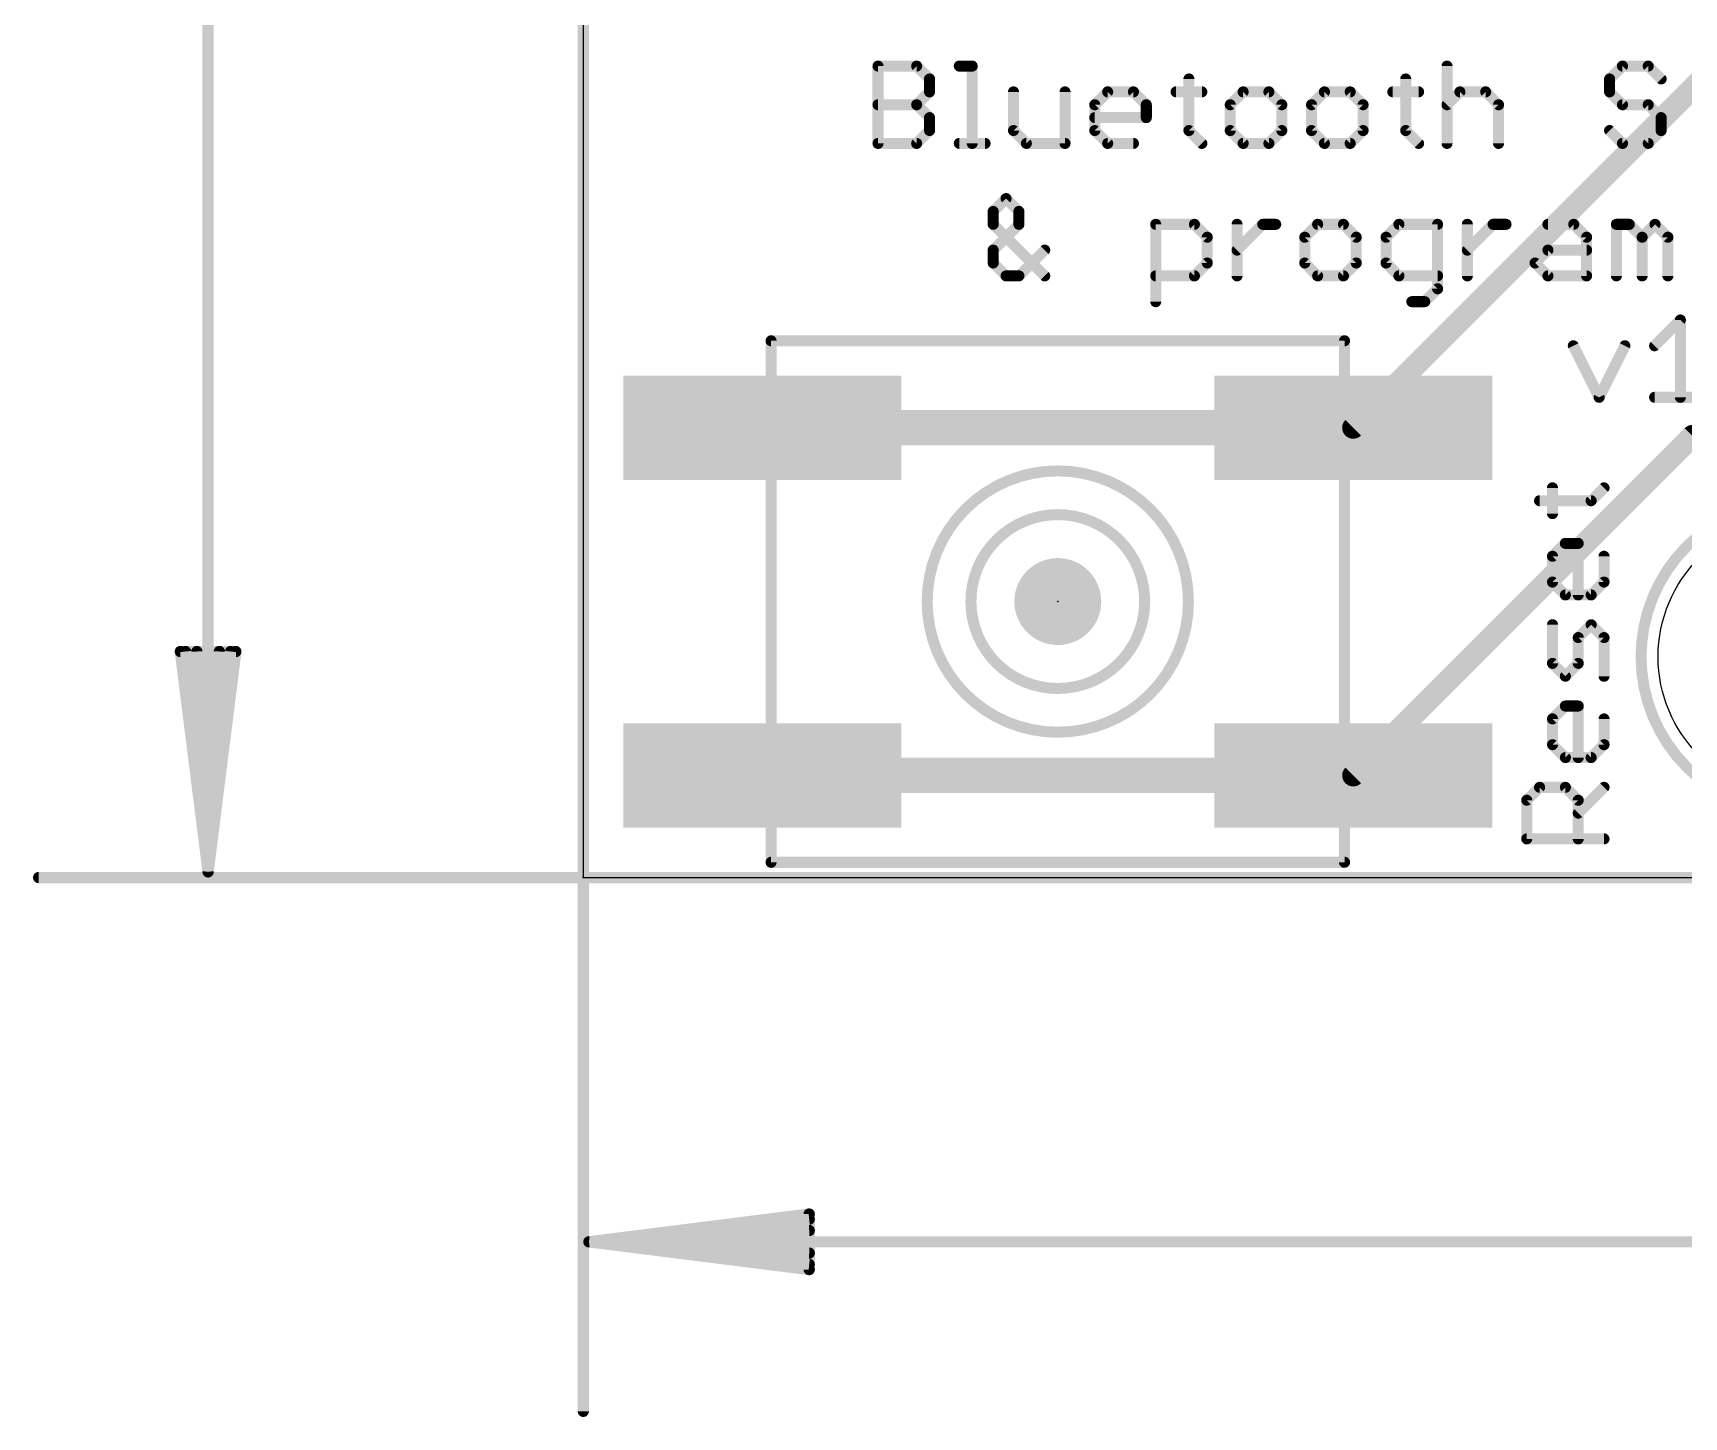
# Model space of a CAD drawing. Extents: x -6.7 to 68.6, y -6.2 to 53.6.
# Drawn here: x -6.33 to 12.67, y -6.21 to 9.72 of the extents above; entities that cross this region are included whole.
import ezdxf

# ---------------------------------------------------------------- set-up
doc = ezdxf.new("R2010")
doc.units = 0
for name, color, linetype in [('1', 12, 'CONTINUOUS'), ('20', 53, 'CONTINUOUS'), ('21', 40, 'CONTINUOUS'), ('23', 40, 'CONTINUOUS'), ('47', 253, 'CONTINUOUS'), ('51', 253, 'CONTINUOUS')]:
    doc.layers.add(name, color=color, linetype=linetype)

# ---------------------------------------------------------------- blocks, each defined once
blk = doc.blocks.new('PIE')
at = {"const_width": 0.5}
blk.add_lwpolyline([(0, -0.25, 1), (0, 0.25, 1), (0, -0.25)], format="xyb", dxfattribs=at)
blk = doc.blocks.new('RECT')
blk.add_solid([(-0.5, -0.5), (0.5, -0.5), (-0.5, 0.5), (0.5, 0.5)])

msp = doc.modelspace()

# ---------------------------------------------------------------- linework, layer by layer
at = {"layer": '1'}
for points, const_width in [([(8.861, 5.175), (13.084, 9.398)], 0.254), ([(2.061, 5.175), (8.861, 5.175)], 0.4064), ([(8.861, 1.175), (12.766, 5.08)], 0.254), ([(19.431, 5.08), (12.766, 5.08)], 0.254), ([(2.061, 1.175), (8.861, 1.175)], 0.4064)]:
    msp.add_lwpolyline(points, dxfattribs=dict(at, const_width=const_width))
for points, const_width in [([(2.061, 5.2766, 1), (2.061, 5.0734)], 0.2032), ([(8.861, 5.0734, 1), (8.861, 5.2766)], 0.2032), ([(8.8161, 5.2199, 1), (8.9059, 5.1301)], 0.127), ([(12.766, 5.1435, 1), (12.766, 5.0165)], 0.127), ([(12.8109, 5.0351, 1), (12.7211, 5.1249)], 0.127), ([(2.061, 1.2766, 1), (2.061, 1.0734)], 0.2032), ([(8.861, 1.0734, 1), (8.861, 1.2766)], 0.2032), ([(8.8161, 1.2199, 1), (8.9059, 1.1301)], 0.127)]:
    msp.add_lwpolyline(points, format="xyb", dxfattribs=dict(at, const_width=const_width))
at = {"layer": '20'}
for p, q in [((0, 53.34), (0, 0)), ((0, 0), (66.04, 0))]:
    msp.add_line(p, q, dxfattribs=at)
msp.add_circle((13.97, 2.54), 1.6, dxfattribs=at)
at = {"layer": '21', "const_width": 0.127}
for points in [[(3.3919, 8.4455), (3.3919, 9.3353)], [(3.3919, 9.3353), (3.8368, 9.3353)], [(3.8368, 9.3353), (3.9851, 9.187)], [(4.3275, 9.3353), (4.4758, 9.3353)], [(4.4758, 9.3353), (4.4758, 8.4455)], [(9.9406, 9.3353), (9.9406, 8.4455)], [(11.9599, 9.3353), (11.8116, 9.187)], [(12.2565, 9.3353), (11.9599, 9.3353)], [(12.4048, 9.187), (12.2565, 9.3353)], [(3.9851, 9.187), (3.9851, 9.0387)], [(6.9705, 9.187), (6.9705, 8.5938)], [(9.4652, 9.187), (9.4652, 8.5938)], [(11.8116, 9.187), (11.8116, 9.0387)], [(3.3919, 8.8904), (3.8368, 8.8904)], [(3.9851, 9.0387), (3.8368, 8.8904)], [(3.8368, 8.8904), (3.9851, 8.7421)], [(4.9511, 9.0387), (4.9511, 8.5938)], [(5.5443, 8.4455), (5.5443, 9.0387)], [(5.8867, 8.8904), (6.035, 9.0387)], [(5.8867, 8.5938), (5.8867, 8.8904)], [(6.035, 9.0387), (6.3315, 9.0387)], [(6.3315, 9.0387), (6.4798, 8.8904)], [(6.4798, 8.8904), (6.4798, 8.7421)], [(6.8222, 9.0387), (7.1188, 9.0387)], [(7.5941, 9.0387), (7.4459, 8.8904)], [(7.4459, 8.8904), (7.4459, 8.5938)], [(7.8907, 9.0387), (7.5941, 9.0387)], [(8.039, 8.8904), (7.8907, 9.0387)], [(8.039, 8.5938), (8.039, 8.8904)], [(8.5297, 9.0387), (8.3814, 8.8904)], [(8.3814, 8.8904), (8.3814, 8.5938)], [(8.8263, 9.0387), (8.5297, 9.0387)], [(8.9745, 8.8904), (8.8263, 9.0387)], [(8.9745, 8.5938), (8.9745, 8.8904)], [(9.3169, 9.0387), (9.6135, 9.0387)], [(9.9406, 8.8904), (10.0889, 9.0387)], [(10.0889, 9.0387), (10.3855, 9.0387)], [(10.3855, 9.0387), (10.5337, 8.8904)], [(10.5337, 8.8904), (10.5337, 8.4455)], [(11.8116, 9.0387), (11.9599, 8.8904)], [(11.9599, 8.8904), (12.2565, 8.8904)], [(12.2565, 8.8904), (12.4048, 8.7421)], [(3.9851, 8.7421), (3.9851, 8.5938)], [(6.4798, 8.7421), (5.8867, 8.7421)], [(12.4048, 8.7421), (12.4048, 8.5938)], [(3.9851, 8.5938), (3.8368, 8.4455)], [(4.9511, 8.5938), (5.0994, 8.4455)], [(6.035, 8.4455), (5.8867, 8.5938)], [(6.9705, 8.5938), (7.1188, 8.4455)], [(7.4459, 8.5938), (7.5941, 8.4455)], [(7.8907, 8.4455), (8.039, 8.5938)], [(8.3814, 8.5938), (8.5297, 8.4455)], [(8.8263, 8.4455), (8.9745, 8.5938)], [(9.4652, 8.5938), (9.6135, 8.4455)], [(11.9599, 8.4455), (11.8116, 8.5938)], [(12.4048, 8.5938), (12.2565, 8.4455)], [(3.8368, 8.4455), (3.3919, 8.4455)], [(4.3275, 8.4455), (4.624, 8.4455)], [(5.0994, 8.4455), (5.5443, 8.4455)], [(6.3315, 8.4455), (6.035, 8.4455)], [(7.5941, 8.4455), (7.8907, 8.4455)], [(8.5297, 8.4455), (8.8263, 8.4455)], [(12.2565, 8.4455), (11.9599, 8.4455)], [(4.8656, 7.8113), (4.7173, 7.663)], [(5.0138, 7.663), (4.8656, 7.8113)], [(4.7173, 7.663), (4.7173, 7.5147)], [(5.0138, 7.5147), (5.0138, 7.663)], [(4.7173, 7.2181), (5.0138, 7.5147)], [(4.7173, 7.5147), (5.3104, 6.9215)], [(6.5883, 6.6249), (6.5883, 7.5147)], [(6.5883, 7.5147), (7.0332, 7.5147)], [(7.0332, 7.5147), (7.1815, 7.3664)], [(7.1815, 7.3664), (7.1815, 7.0698)], [(7.5238, 6.9215), (7.5238, 7.5147)], [(7.5238, 7.2181), (7.8204, 7.5147)], [(7.8204, 7.5147), (7.9687, 7.5147)], [(8.4517, 7.5147), (8.3034, 7.3664)], [(8.3034, 7.3664), (8.3034, 7.0698)], [(8.7483, 7.5147), (8.4517, 7.5147)], [(8.8966, 7.3664), (8.7483, 7.5147)], [(8.8966, 7.0698), (8.8966, 7.3664)], [(9.3872, 7.5147), (9.2389, 7.3664)], [(9.2389, 7.3664), (9.2389, 7.0698)], [(9.8321, 7.5147), (9.3872, 7.5147)], [(9.8321, 6.7732), (9.8321, 7.5147)], [(10.1745, 6.9215), (10.1745, 7.5147)], [(10.1745, 7.2181), (10.471, 7.5147)], [(10.471, 7.5147), (10.6193, 7.5147)], [(11.1023, 7.5147), (11.3989, 7.5147)], [(11.3989, 7.5147), (11.5472, 7.3664)], [(11.5472, 7.3664), (11.5472, 6.9215)], [(11.8896, 6.9215), (11.8896, 7.5147)], [(11.8896, 7.5147), (12.0379, 7.5147)], [(12.0379, 7.5147), (12.1862, 7.3664)], [(12.1862, 7.3664), (12.3344, 7.5147)], [(12.1862, 7.3664), (12.1862, 6.9215)], [(12.3344, 7.5147), (12.4827, 7.3664)], [(12.4827, 7.3664), (12.4827, 6.9215)], [(4.7173, 7.0698), (4.7173, 7.2181)], [(5.3104, 7.2181), (5.0138, 6.9215)], [(10.9541, 7.0698), (11.1023, 7.2181)], [(11.1023, 7.2181), (11.5472, 7.2181)], [(4.8656, 6.9215), (4.7173, 7.0698)], [(7.1815, 7.0698), (7.0332, 6.9215)], [(8.3034, 7.0698), (8.4517, 6.9215)], [(8.7483, 6.9215), (8.8966, 7.0698)], [(9.2389, 7.0698), (9.3872, 6.9215)], [(11.1023, 6.9215), (10.9541, 7.0698)], [(5.0138, 6.9215), (4.8656, 6.9215)], [(7.0332, 6.9215), (6.5883, 6.9215)], [(8.4517, 6.9215), (8.7483, 6.9215)], [(9.3872, 6.9215), (9.8321, 6.9215)], [(11.5472, 6.9215), (11.1023, 6.9215)], [(9.5355, 6.6249), (9.6838, 6.6249)], [(9.6838, 6.6249), (9.8321, 6.7732)], [(12.3297, 6.1177), (12.6263, 6.4143)], [(12.6263, 6.4143), (12.6263, 5.5245)], [(2.161, 0.175), (2.161, 6.175)], [(2.161, 6.175), (8.761, 6.175)], [(8.761, 6.175), (8.761, 0.175)], [(11.3942, 6.1177), (11.6908, 5.5245)], [(11.6908, 5.5245), (11.9874, 6.1177)], [(12.3297, 5.5245), (12.9229, 5.5245)], [(11.006, 4.3349), (11.5992, 4.3349)], [(11.1543, 4.1866), (11.1543, 4.4832)], [(11.5992, 4.3349), (11.7475, 4.4832)], [(11.1543, 3.6959), (11.3026, 3.8442)], [(11.3026, 3.8442), (11.4509, 3.8442)], [(11.4509, 3.8442), (11.4509, 3.2511)], [(11.1543, 3.3993), (11.1543, 3.6959)], [(11.7475, 3.6959), (11.7475, 3.3993)], [(11.3026, 3.2511), (11.1543, 3.3993)], [(11.7475, 3.3993), (11.5992, 3.2511)], [(11.5992, 3.2511), (11.3026, 3.2511)], [(11.1543, 2.4638), (11.1543, 2.9087)], [(11.5992, 2.9087), (11.4509, 2.7604)], [(11.7475, 2.7604), (11.5992, 2.9087)], [(11.4509, 2.7604), (11.4509, 2.4638)], [(11.7475, 2.3155), (11.7475, 2.7604)], [(11.3026, 2.3155), (11.1543, 2.4638)], [(11.4509, 2.4638), (11.3026, 2.3155)], [(11.1543, 1.8249), (11.3026, 1.9732)], [(11.3026, 1.9732), (11.4509, 1.9732)], [(11.4509, 1.9732), (11.4509, 1.38)], [(11.1543, 1.5283), (11.1543, 1.8249)], [(11.7475, 1.8249), (11.7475, 1.5283)], [(11.3026, 1.38), (11.1543, 1.5283)], [(11.7475, 1.5283), (11.5992, 1.38)], [(11.5992, 1.38), (11.3026, 1.38)], [(10.8577, 0.8894), (11.006, 1.0377)], [(10.8577, 0.4445), (10.8577, 0.8894)], [(11.006, 1.0377), (11.3026, 1.0377)], [(11.3026, 1.0377), (11.4509, 0.8894)], [(11.4509, 0.7411), (11.7475, 1.0377)], [(11.4509, 0.8894), (11.4509, 0.4445)], [(11.7475, 0.4445), (10.8577, 0.4445)], [(8.761, 0.175), (2.161, 0.175)]]:
    msp.add_lwpolyline(points, dxfattribs=at)
at = {"layer": '21'}
for points, const_width in [([(3.4237, 9.3353, 1), (3.3602, 9.3353)], 0.0635), ([(3.3919, 9.367, 1), (3.3919, 9.3035)], 0.0635), ([(3.8593, 9.3577, 1), (3.8144, 9.3128)], 0.0635), ([(3.8368, 9.3035, 1), (3.8368, 9.367)], 0.0635), ([(4.3275, 9.367, 1), (4.3275, 9.3035)], 0.0635), ([(4.5075, 9.3353, 1), (4.444, 9.3353)], 0.0635), ([(4.4758, 9.3035, 1), (4.4758, 9.367)], 0.0635), ([(9.9723, 9.3353, 1), (9.9088, 9.3353)], 0.0635), ([(11.9599, 9.367, 1), (11.9599, 9.3035)], 0.0635), ([(11.9824, 9.3128, 1), (11.9374, 9.3577)], 0.0635), ([(12.2789, 9.3577, 1), (12.234, 9.3128)], 0.0635), ([(12.2565, 9.3035, 1), (12.2565, 9.367)], 0.0635), ([(4.0169, 9.187, 1), (3.9534, 9.187)], 0.0635), ([(3.9627, 9.1645, 1), (4.0076, 9.2094)], 0.0635), ([(7.0022, 9.187, 1), (6.9387, 9.187)], 0.0635), ([(9.4969, 9.187, 1), (9.4334, 9.187)], 0.0635), ([(11.8434, 9.187, 1), (11.7799, 9.187)], 0.0635), ([(11.7892, 9.2094, 1), (11.8341, 9.1645)], 0.0635), ([(12.3823, 9.1645, 1), (12.4272, 9.2094)], 0.0635), ([(3.3919, 8.9221, 1), (3.3919, 8.8586)], 0.0635), ([(3.8593, 8.9128, 1), (3.8144, 8.8679)], 0.0635), ([(3.8144, 8.9128, 1), (3.8593, 8.8679)], 0.0635), ([(3.8368, 8.8586, 1), (3.8368, 8.9221)], 0.0635), ([(3.9534, 9.0387, 1), (4.0169, 9.0387)], 0.0635), ([(4.0076, 9.0162, 1), (3.9627, 9.0611)], 0.0635), ([(4.9829, 9.0387, 1), (4.9194, 9.0387)], 0.0635), ([(5.5761, 9.0387, 1), (5.5126, 9.0387)], 0.0635), ([(5.9184, 8.8904, 1), (5.8549, 8.8904)], 0.0635), ([(5.8642, 8.9128, 1), (5.9091, 8.8679)], 0.0635), ([(6.035, 9.0704, 1), (6.035, 9.0069)], 0.0635), ([(6.0574, 9.0162, 1), (6.0125, 9.0611)], 0.0635), ([(6.354, 9.0611, 1), (6.3091, 9.0162)], 0.0635), ([(6.3315, 9.0069, 1), (6.3315, 9.0704)], 0.0635), ([(6.5116, 8.8904, 1), (6.4481, 8.8904)], 0.0635), ([(6.4574, 8.8679, 1), (6.5023, 8.9128)], 0.0635), ([(6.8222, 9.0704, 1), (6.8222, 9.0069)], 0.0635), ([(7.1188, 9.0069, 1), (7.1188, 9.0704)], 0.0635), ([(7.4776, 8.8904, 1), (7.4141, 8.8904)], 0.0635), ([(7.4234, 8.9128, 1), (7.4683, 8.8679)], 0.0635), ([(7.5941, 9.0704, 1), (7.5941, 9.0069)], 0.0635), ([(7.6166, 9.0162, 1), (7.5717, 9.0611)], 0.0635), ([(7.9132, 9.0611, 1), (7.8683, 9.0162)], 0.0635), ([(7.8907, 9.0069, 1), (7.8907, 9.0704)], 0.0635), ([(8.0708, 8.8904, 1), (8.0073, 8.8904)], 0.0635), ([(8.0166, 8.8679, 1), (8.0615, 8.9128)], 0.0635), ([(8.4131, 8.8904, 1), (8.3496, 8.8904)], 0.0635), ([(8.3589, 8.9128, 1), (8.4038, 8.8679)], 0.0635), ([(8.5297, 9.0704, 1), (8.5297, 9.0069)], 0.0635), ([(8.5521, 9.0162, 1), (8.5072, 9.0611)], 0.0635), ([(8.8487, 9.0611, 1), (8.8038, 9.0162)], 0.0635), ([(8.8263, 9.0069, 1), (8.8263, 9.0704)], 0.0635), ([(9.0063, 8.8904, 1), (8.9428, 8.8904)], 0.0635), ([(8.9521, 8.8679, 1), (8.997, 8.9128)], 0.0635), ([(9.3169, 9.0704, 1), (9.3169, 9.0069)], 0.0635), ([(9.6135, 9.0069, 1), (9.6135, 9.0704)], 0.0635), ([(9.9181, 8.9128, 1), (9.963, 8.8679)], 0.0635), ([(10.0889, 9.0704, 1), (10.0889, 9.0069)], 0.0635), ([(10.1113, 9.0162, 1), (10.0664, 9.0611)], 0.0635), ([(10.4079, 9.0611, 1), (10.363, 9.0162)], 0.0635), ([(10.3855, 9.0069, 1), (10.3855, 9.0704)], 0.0635), ([(10.5655, 8.8904, 1), (10.502, 8.8904)], 0.0635), ([(10.5113, 8.8679, 1), (10.5562, 8.9128)], 0.0635), ([(11.7799, 9.0387, 1), (11.8434, 9.0387)], 0.0635), ([(11.8341, 9.0611, 1), (11.7892, 9.0162)], 0.0635), ([(11.9599, 8.9221, 1), (11.9599, 8.8586)], 0.0635), ([(11.9374, 8.8679, 1), (11.9824, 8.9128)], 0.0635), ([(12.2789, 8.9128, 1), (12.234, 8.8679)], 0.0635), ([(12.2565, 8.8586, 1), (12.2565, 8.9221)], 0.0635), ([(4.0169, 8.7421, 1), (3.9534, 8.7421)], 0.0635), ([(3.9627, 8.7196, 1), (4.0076, 8.7645)], 0.0635), ([(5.8867, 8.7738, 1), (5.8867, 8.7103)], 0.0635), ([(6.4481, 8.7421, 1), (6.5116, 8.7421)], 0.0635), ([(6.4798, 8.7103, 1), (6.4798, 8.7738)], 0.0635), ([(12.4365, 8.7421, 1), (12.373, 8.7421)], 0.0635), ([(12.3823, 8.7196, 1), (12.4272, 8.7645)], 0.0635), ([(3.9534, 8.5938, 1), (4.0169, 8.5938)], 0.0635), ([(4.0076, 8.5713, 1), (3.9627, 8.6162)], 0.0635), ([(4.9736, 8.6162, 1), (4.9287, 8.5713)], 0.0635), ([(4.9194, 8.5938, 1), (4.9829, 8.5938)], 0.0635), ([(5.8549, 8.5938, 1), (5.9184, 8.5938)], 0.0635), ([(5.9091, 8.6162, 1), (5.8642, 8.5713)], 0.0635), ([(6.9387, 8.5938, 1), (7.0022, 8.5938)], 0.0635), ([(6.9929, 8.6162, 1), (6.948, 8.5713)], 0.0635), ([(7.4683, 8.6162, 1), (7.4234, 8.5713)], 0.0635), ([(7.4141, 8.5938, 1), (7.4776, 8.5938)], 0.0635), ([(8.0073, 8.5938, 1), (8.0708, 8.5938)], 0.0635), ([(8.0615, 8.5713, 1), (8.0166, 8.6162)], 0.0635), ([(8.4038, 8.6162, 1), (8.3589, 8.5713)], 0.0635), ([(8.3496, 8.5938, 1), (8.4131, 8.5938)], 0.0635), ([(8.9428, 8.5938, 1), (9.0063, 8.5938)], 0.0635), ([(8.997, 8.5713, 1), (8.9521, 8.6162)], 0.0635), ([(9.4876, 8.6162, 1), (9.4427, 8.5713)], 0.0635), ([(9.4334, 8.5938, 1), (9.4969, 8.5938)], 0.0635), ([(11.8341, 8.6162, 1), (11.7892, 8.5713)], 0.0635), ([(12.373, 8.5938, 1), (12.4365, 8.5938)], 0.0635), ([(12.4272, 8.5713, 1), (12.3823, 8.6162)], 0.0635), ([(3.3919, 8.4773, 1), (3.3919, 8.4138)], 0.0635), ([(3.3602, 8.4455, 1), (3.4237, 8.4455)], 0.0635), ([(3.8144, 8.468, 1), (3.8593, 8.423)], 0.0635), ([(3.8368, 8.4138, 1), (3.8368, 8.4773)], 0.0635), ([(4.3275, 8.4773, 1), (4.3275, 8.4138)], 0.0635), ([(4.444, 8.4455, 1), (4.5075, 8.4455)], 0.0635), ([(4.624, 8.4138, 1), (4.624, 8.4773)], 0.0635), ([(5.0994, 8.4773, 1), (5.0994, 8.4138)], 0.0635), ([(5.077, 8.423, 1), (5.1219, 8.468)], 0.0635), ([(5.5126, 8.4455, 1), (5.5761, 8.4455)], 0.0635), ([(5.5443, 8.4138, 1), (5.5443, 8.4773)], 0.0635), ([(6.035, 8.4773, 1), (6.035, 8.4138)], 0.0635), ([(6.0125, 8.423, 1), (6.0574, 8.468)], 0.0635), ([(6.3315, 8.4138, 1), (6.3315, 8.4773)], 0.0635), ([(7.0963, 8.423, 1), (7.1412, 8.468)], 0.0635), ([(7.5941, 8.4773, 1), (7.5941, 8.4138)], 0.0635), ([(7.5717, 8.423, 1), (7.6166, 8.468)], 0.0635), ([(7.8683, 8.468, 1), (7.9132, 8.423)], 0.0635), ([(7.8907, 8.4138, 1), (7.8907, 8.4773)], 0.0635), ([(8.5297, 8.4773, 1), (8.5297, 8.4138)], 0.0635), ([(8.5072, 8.423, 1), (8.5521, 8.468)], 0.0635), ([(8.8038, 8.468, 1), (8.8487, 8.423)], 0.0635), ([(8.8263, 8.4138, 1), (8.8263, 8.4773)], 0.0635), ([(9.591, 8.423, 1), (9.6359, 8.468)], 0.0635), ([(9.9088, 8.4455, 1), (9.9723, 8.4455)], 0.0635), ([(10.502, 8.4455, 1), (10.5655, 8.4455)], 0.0635), ([(11.9599, 8.4773, 1), (11.9599, 8.4138)], 0.0635), ([(11.9374, 8.423, 1), (11.9824, 8.468)], 0.0635), ([(12.234, 8.468, 1), (12.2789, 8.423)], 0.0635), ([(12.2565, 8.4138, 1), (12.2565, 8.4773)], 0.0635), ([(4.888, 7.8337, 1), (4.8431, 7.7888)], 0.0635), ([(4.888, 7.7888, 1), (4.8431, 7.8337)], 0.0635), ([(4.749, 7.663, 1), (4.6855, 7.663)], 0.0635), ([(4.6948, 7.6854, 1), (4.7397, 7.6405)], 0.0635), ([(5.0456, 7.663, 1), (4.9821, 7.663)], 0.0635), ([(4.9914, 7.6405, 1), (5.0363, 7.6854)], 0.0635), ([(4.7397, 7.5371, 1), (4.6948, 7.4922)], 0.0635), ([(4.6855, 7.5147, 1), (4.749, 7.5147)], 0.0635), ([(4.9821, 7.5147, 1), (5.0456, 7.5147)], 0.0635), ([(5.0363, 7.4922, 1), (4.9914, 7.5371)], 0.0635), ([(6.5883, 7.5464, 1), (6.5883, 7.4829)], 0.0635), ([(6.62, 7.5147, 1), (6.5566, 7.5147)], 0.0635), ([(7.0556, 7.5371, 1), (7.0107, 7.4922)], 0.0635), ([(7.0332, 7.4829, 1), (7.0332, 7.5464)], 0.0635), ([(7.2132, 7.3664, 1), (7.1497, 7.3664)], 0.0635), ([(7.159, 7.3439, 1), (7.2039, 7.3888)], 0.0635), ([(7.5556, 7.5147, 1), (7.4921, 7.5147)], 0.0635), ([(7.8204, 7.5464, 1), (7.8204, 7.4829)], 0.0635), ([(7.8429, 7.4922, 1), (7.798, 7.5371)], 0.0635), ([(7.9687, 7.4829, 1), (7.9687, 7.5464)], 0.0635), ([(8.3352, 7.3664, 1), (8.2717, 7.3664)], 0.0635), ([(8.281, 7.3888, 1), (8.3259, 7.3439)], 0.0635), ([(8.4517, 7.5464, 1), (8.4517, 7.4829)], 0.0635), ([(8.4742, 7.4922, 1), (8.4293, 7.5371)], 0.0635), ([(8.7707, 7.5371, 1), (8.7258, 7.4922)], 0.0635), ([(8.7483, 7.4829, 1), (8.7483, 7.5464)], 0.0635), ([(8.9283, 7.3664, 1), (8.8648, 7.3664)], 0.0635), ([(8.8741, 7.3439, 1), (8.919, 7.3888)], 0.0635), ([(9.2707, 7.3664, 1), (9.2072, 7.3664)], 0.0635), ([(9.2165, 7.3888, 1), (9.2614, 7.3439)], 0.0635), ([(9.3872, 7.5464, 1), (9.3872, 7.4829)], 0.0635), ([(9.4097, 7.4922, 1), (9.3648, 7.5371)], 0.0635), ([(9.8639, 7.5147, 1), (9.8004, 7.5147)], 0.0635), ([(9.8321, 7.4829, 1), (9.8321, 7.5464)], 0.0635), ([(10.2062, 7.5147, 1), (10.1427, 7.5147)], 0.0635), ([(10.471, 7.5464, 1), (10.471, 7.4829)], 0.0635), ([(10.4935, 7.4922, 1), (10.4486, 7.5371)], 0.0635), ([(10.6193, 7.4829, 1), (10.6193, 7.5464)], 0.0635), ([(11.1023, 7.5464, 1), (11.1023, 7.4829)], 0.0635), ([(11.4214, 7.5371, 1), (11.3765, 7.4922)], 0.0635), ([(11.3989, 7.4829, 1), (11.3989, 7.5464)], 0.0635), ([(11.579, 7.3664, 1), (11.5155, 7.3664)], 0.0635), ([(11.5248, 7.3439, 1), (11.5697, 7.3888)], 0.0635), ([(11.9213, 7.5147, 1), (11.8578, 7.5147)], 0.0635), ([(11.8896, 7.5464, 1), (11.8896, 7.4829)], 0.0635), ([(12.0603, 7.5371, 1), (12.0154, 7.4922)], 0.0635), ([(12.0379, 7.4829, 1), (12.0379, 7.5464)], 0.0635), ([(12.2179, 7.3664, 1), (12.1544, 7.3664)], 0.0635), ([(12.1637, 7.3888, 1), (12.2086, 7.3439)], 0.0635), ([(12.1637, 7.3439, 1), (12.2086, 7.3888)], 0.0635), ([(12.3569, 7.5371, 1), (12.312, 7.4922)], 0.0635), ([(12.3569, 7.4922, 1), (12.312, 7.5371)], 0.0635), ([(12.5145, 7.3664, 1), (12.451, 7.3664)], 0.0635), ([(12.4603, 7.3439, 1), (12.5052, 7.3888)], 0.0635), ([(4.749, 7.2181, 1), (4.6855, 7.2181)], 0.0635), ([(4.6948, 7.2405, 1), (4.7397, 7.1956)], 0.0635), ([(5.3329, 7.1956, 1), (5.288, 7.2405)], 0.0635), ([(7.5014, 7.2405, 1), (7.5463, 7.1956)], 0.0635), ([(10.152, 7.2405, 1), (10.1969, 7.1956)], 0.0635), ([(11.1023, 7.2498, 1), (11.1023, 7.1863)], 0.0635), ([(11.1248, 7.1956, 1), (11.0799, 7.2405)], 0.0635), ([(11.5472, 7.1863, 1), (11.5472, 7.2498)], 0.0635), ([(4.7397, 7.0922, 1), (4.6948, 7.0473)], 0.0635), ([(4.6855, 7.0698, 1), (4.749, 7.0698)], 0.0635), ([(7.1497, 7.0698, 1), (7.2132, 7.0698)], 0.0635), ([(7.2039, 7.0473, 1), (7.159, 7.0922)], 0.0635), ([(8.2717, 7.0698, 1), (8.3352, 7.0698)], 0.0635), ([(8.3259, 7.0922, 1), (8.281, 7.0473)], 0.0635), ([(8.8648, 7.0698, 1), (8.9283, 7.0698)], 0.0635), ([(8.919, 7.0473, 1), (8.8741, 7.0922)], 0.0635), ([(9.2072, 7.0698, 1), (9.2707, 7.0698)], 0.0635), ([(9.2614, 7.0922, 1), (9.2165, 7.0473)], 0.0635), ([(10.9765, 7.0922, 1), (10.9316, 7.0473)], 0.0635), ([(10.9316, 7.0922, 1), (10.9765, 7.0473)], 0.0635), ([(4.8656, 6.9532, 1), (4.8656, 6.8898)], 0.0635), ([(4.8431, 6.899, 1), (4.888, 6.944)], 0.0635), ([(4.9914, 6.944, 1), (5.0363, 6.899)], 0.0635), ([(5.0138, 6.8898, 1), (5.0138, 6.9532)], 0.0635), ([(5.288, 6.899, 1), (5.3329, 6.944)], 0.0635), ([(6.5883, 6.9532, 1), (6.5883, 6.8898)], 0.0635), ([(7.0107, 6.944, 1), (7.0556, 6.899)], 0.0635), ([(7.0332, 6.8898, 1), (7.0332, 6.9532)], 0.0635), ([(7.4921, 6.9215, 1), (7.5556, 6.9215)], 0.0635), ([(8.4517, 6.9532, 1), (8.4517, 6.8898)], 0.0635), ([(8.4293, 6.899, 1), (8.4742, 6.944)], 0.0635), ([(8.7258, 6.944, 1), (8.7707, 6.899)], 0.0635), ([(8.7483, 6.8898, 1), (8.7483, 6.9532)], 0.0635), ([(9.3872, 6.9532, 1), (9.3872, 6.8898)], 0.0635), ([(9.3648, 6.899, 1), (9.4097, 6.944)], 0.0635), ([(9.8321, 6.8898, 1), (9.8321, 6.9532)], 0.0635), ([(10.1427, 6.9215, 1), (10.2062, 6.9215)], 0.0635), ([(11.1023, 6.9532, 1), (11.1023, 6.8898)], 0.0635), ([(11.0799, 6.899, 1), (11.1248, 6.944)], 0.0635), ([(11.5155, 6.9215, 1), (11.579, 6.9215)], 0.0635), ([(11.5472, 6.8898, 1), (11.5472, 6.9532)], 0.0635), ([(11.8578, 6.9215, 1), (11.9213, 6.9215)], 0.0635), ([(12.1544, 6.9215, 1), (12.2179, 6.9215)], 0.0635), ([(12.451, 6.9215, 1), (12.5145, 6.9215)], 0.0635), ([(6.5566, 6.6249, 1), (6.62, 6.6249)], 0.0635), ([(9.5355, 6.6567, 1), (9.5355, 6.5932)], 0.0635), ([(9.6614, 6.6474, 1), (9.7063, 6.6025)], 0.0635), ([(9.6838, 6.5932, 1), (9.6838, 6.6567)], 0.0635), ([(9.8004, 6.7732, 1), (9.8639, 6.7732)], 0.0635), ([(9.8546, 6.7508, 1), (9.8097, 6.7957)], 0.0635), ([(12.658, 6.4143, 1), (12.5945, 6.4143)], 0.0635), ([(12.6487, 6.3918, 1), (12.6038, 6.4367)], 0.0635), ([(2.1928, 6.175, 1), (2.1292, 6.175)], 0.0635), ([(2.161, 6.2068, 1), (2.161, 6.1433)], 0.0635), ([(8.7928, 6.175, 1), (8.7293, 6.175)], 0.0635), ([(8.761, 6.1433, 1), (8.761, 6.2068)], 0.0635), ([(11.4226, 6.1319, 1), (11.3658, 6.1035)], 0.0635), ([(12.0158, 6.1035, 1), (11.959, 6.1319)], 0.0635), ([(12.3073, 6.1401, 1), (12.3522, 6.0952)], 0.0635), ([(11.6624, 5.5387, 1), (11.7192, 5.5103)], 0.0635), ([(11.6624, 5.5103, 1), (11.7192, 5.5387)], 0.0635), ([(12.3297, 5.5563, 1), (12.3297, 5.4928)], 0.0635), ([(12.5945, 5.5245, 1), (12.658, 5.5245)], 0.0635), ([(5.461, 1.6717, 1), (5.461, 4.6783, 1), (5.461, 1.6717)], 0.127), ([(11.006, 4.3666, 1), (11.006, 4.3031)], 0.0635), ([(11.1861, 4.4832, 1), (11.1226, 4.4832)], 0.0635), ([(11.5768, 4.3573, 1), (11.6217, 4.3124)], 0.0635), ([(11.5992, 4.3031, 1), (11.5992, 4.3666)], 0.0635), ([(11.77, 4.4607, 1), (11.725, 4.5056)], 0.0635), ([(5.461, 2.175, 1), (5.461, 4.175, 1), (5.461, 2.175)], 0.127), ([(11.1226, 4.1866, 1), (11.1861, 4.1866)], 0.0635), ([(11.3026, 3.876, 1), (11.3026, 3.8125)], 0.0635), ([(11.3251, 3.8218, 1), (11.2802, 3.8667)], 0.0635), ([(11.4827, 3.8442, 1), (11.4192, 3.8442)], 0.0635), ([(11.4509, 3.8125, 1), (11.4509, 3.876)], 0.0635), ([(11.1861, 3.6959, 1), (11.1226, 3.6959)], 0.0635), ([(11.1319, 3.7184, 1), (11.1768, 3.6735)], 0.0635), ([(11.7793, 3.6959, 1), (11.7157, 3.6959)], 0.0635), ([(11.1768, 3.4218, 1), (11.1319, 3.3769)], 0.0635), ([(11.1226, 3.3993, 1), (11.1861, 3.3993)], 0.0635), ([(11.7157, 3.3993, 1), (11.7793, 3.3993)], 0.0635), ([(11.77, 3.3769, 1), (11.725, 3.4218)], 0.0635), ([(11.3026, 3.2828, 1), (11.3026, 3.2193)], 0.0635), ([(11.2802, 3.2286, 1), (11.3251, 3.2735)], 0.0635), ([(11.4192, 3.2511, 1), (11.4827, 3.2511)], 0.0635), ([(11.5768, 3.2735, 1), (11.6217, 3.2286)], 0.0635), ([(11.5992, 3.2193, 1), (11.5992, 3.2828)], 0.0635), ([(11.1861, 2.9087, 1), (11.1226, 2.9087)], 0.0635), ([(11.6217, 2.9312, 1), (11.5768, 2.8863)], 0.0635), ([(11.6217, 2.8863, 1), (11.5768, 2.9312)], 0.0635), ([(11.4827, 2.7604, 1), (11.4192, 2.7604)], 0.0635), ([(11.4285, 2.7829, 1), (11.4734, 2.738)], 0.0635), ([(11.7793, 2.7604, 1), (11.7157, 2.7604)], 0.0635), ([(11.725, 2.738, 1), (11.77, 2.7829)], 0.0635), ([(11.1768, 2.4863, 1), (11.1319, 2.4414)], 0.0635), ([(11.1226, 2.4638, 1), (11.1861, 2.4638)], 0.0635), ([(11.4192, 2.4638, 1), (11.4827, 2.4638)], 0.0635), ([(11.4734, 2.4414, 1), (11.4285, 2.4863)], 0.0635), ([(11.2802, 2.338, 1), (11.3251, 2.2931)], 0.0635), ([(11.2802, 2.2931, 1), (11.3251, 2.338)], 0.0635), ([(11.7157, 2.3155, 1), (11.7793, 2.3155)], 0.0635), ([(11.3026, 2.0049, 1), (11.3026, 1.9414)], 0.0635), ([(11.3251, 1.9507, 1), (11.2802, 1.9956)], 0.0635), ([(11.4827, 1.9732, 1), (11.4192, 1.9732)], 0.0635), ([(11.4509, 1.9414, 1), (11.4509, 2.0049)], 0.0635), ([(11.1861, 1.8249, 1), (11.1226, 1.8249)], 0.0635), ([(11.1319, 1.8473, 1), (11.1768, 1.8024)], 0.0635), ([(11.7793, 1.8249, 1), (11.7157, 1.8249)], 0.0635), ([(11.1768, 1.5508, 1), (11.1319, 1.5059)], 0.0635), ([(11.1226, 1.5283, 1), (11.1861, 1.5283)], 0.0635), ([(11.7157, 1.5283, 1), (11.7793, 1.5283)], 0.0635), ([(11.77, 1.5059, 1), (11.725, 1.5508)], 0.0635), ([(11.3026, 1.4118, 1), (11.3026, 1.3483)], 0.0635), ([(11.2802, 1.3576, 1), (11.3251, 1.4025)], 0.0635), ([(11.4192, 1.38, 1), (11.4827, 1.38)], 0.0635), ([(11.5768, 1.4025, 1), (11.6217, 1.3576)], 0.0635), ([(11.5992, 1.3483, 1), (11.5992, 1.4118)], 0.0635), ([(10.8895, 0.8894, 1), (10.826, 0.8894)], 0.0635), ([(11.006, 1.0694, 1), (11.006, 1.0059)], 0.0635), ([(11.0285, 1.0152, 1), (10.9836, 1.0601)], 0.0635), ([(11.3251, 1.0601, 1), (11.2802, 1.0152)], 0.0635), ([(11.3026, 1.0059, 1), (11.3026, 1.0694)], 0.0635), ([(11.4827, 0.8894, 1), (11.4192, 0.8894)], 0.0635), ([(11.77, 1.0152, 1), (11.725, 1.0601)], 0.0635), ([(10.8353, 0.9118, 1), (10.8802, 0.8669)], 0.0635), ([(11.4285, 0.7635, 1), (11.4734, 0.7186)], 0.0635), ([(11.4285, 0.8669, 1), (11.4734, 0.9118)], 0.0635), ([(10.8577, 0.4763, 1), (10.8577, 0.4128)], 0.0635), ([(10.826, 0.4445, 1), (10.8895, 0.4445)], 0.0635), ([(11.4192, 0.4445, 1), (11.4827, 0.4445)], 0.0635), ([(11.7475, 0.4128, 1), (11.7475, 0.4763)], 0.0635), ([(2.1292, 0.175, 1), (2.1928, 0.175)], 0.0635), ([(2.161, 0.2068, 1), (2.161, 0.1433)], 0.0635), ([(8.7293, 0.175, 1), (8.7928, 0.175)], 0.0635), ([(8.761, 0.1433, 1), (8.761, 0.2068)], 0.0635)]:
    msp.add_lwpolyline(points, format="xyb", dxfattribs=dict(at, const_width=const_width))
at = {"layer": '23'}
for p in [(5.461, 3.175), (5.461, 3.175), (0, 0)]:
    msp.add_point(p, dxfattribs=at)
at = {"layer": '47', "const_width": 0.13}
for points in [[(-4.318, 0.065), (-4.318, 53.275)], [(0, 32.512), (0, -6.141)], [(-4.318, 0.065), (-4.6372, 2.6)], [(-4.6372, 2.6), (-3.9988, 2.6)], [(-4.318, 0.065), (-4.578, 2.6)], [(-4.318, 0.065), (-4.448, 2.6)], [(-3.9988, 2.6), (-4.318, 0.065)], [(-4.188, 2.6), (-4.318, 0.065)], [(-4.058, 2.6), (-4.318, 0.065)], [(18.034, 0), (-6.268, 0)], [(0.065, -4.191), (2.6, -3.8718)], [(0.065, -4.191), (2.6, -3.931)], [(2.6, -3.8718), (2.6, -4.5102)], [(0.065, -4.191), (2.6, -4.061)], [(0.065, -4.191), (68.515, -4.191)], [(2.6, -4.5102), (0.065, -4.191)], [(2.6, -4.321), (0.065, -4.191)], [(2.6, -4.451), (0.065, -4.191)]]:
    msp.add_lwpolyline(points, dxfattribs=at)
at = {"layer": '47', "const_width": 0.065}
for points in [[(-4.605, 2.6041, 1), (-4.6695, 2.5959)], [(-4.6372, 2.6325, 1), (-4.6372, 2.5675)], [(-4.5457, 2.6033, 1), (-4.6103, 2.5967)], [(-4.4155, 2.6017, 1), (-4.4805, 2.5983)], [(-4.1555, 2.5983, 1), (-4.2205, 2.6017)], [(-4.0257, 2.5967, 1), (-4.0903, 2.6033)], [(-3.9665, 2.5959, 1), (-4.031, 2.6041)], [(-3.9988, 2.5675, 1), (-3.9988, 2.6325)], [(-6.268, 0.0325, 1), (-6.268, -0.0325)], [(-4.3502, 0.0691, 1), (-4.2858, 0.0609)], [(-4.3503, 0.0683, 1), (-4.2857, 0.0617)], [(-4.3505, 0.0633, 1), (-4.2855, 0.0667)], [(-4.3505, 0.0667, 1), (-4.2855, 0.0633)], [(-4.3505, 0.065, 1), (-4.2855, 0.065)], [(-4.3503, 0.0617, 1), (-4.2857, 0.0683)], [(-4.3502, 0.0609, 1), (-4.2858, 0.0691)], [(2.6325, -3.8718, 1), (2.5675, -3.8718)], [(2.6041, -3.904, 1), (2.5959, -3.8395)], [(2.6033, -3.9633, 1), (2.5967, -3.8987)], [(0.065, -4.1585, 1), (0.065, -4.2235)], [(0.0691, -4.1588, 1), (0.0609, -4.2232)], [(0.0633, -4.1585, 1), (0.0667, -4.2235)], [(0.0667, -4.1585, 1), (0.0633, -4.2235)], [(0.0683, -4.1587, 1), (0.0617, -4.2233)], [(0.0617, -4.1587, 1), (0.0683, -4.2233)], [(0.0609, -4.1588, 1), (0.0691, -4.2232)], [(2.6017, -4.0935, 1), (2.5983, -4.0285)], [(2.5983, -4.3535, 1), (2.6017, -4.2885)], [(2.5675, -4.5102, 1), (2.6325, -4.5102)], [(2.5959, -4.5425, 1), (2.6041, -4.478)], [(2.5967, -4.4833, 1), (2.6033, -4.4187)], [(-0.0325, -6.141, 1), (0.0325, -6.141)]]:
    msp.add_lwpolyline(points, format="xyb", dxfattribs=at)
at = {"layer": '51', "const_width": 0.127}
msp.add_lwpolyline([(13.97, 0.744, 1), (13.97, 4.336, 1), (13.97, 0.744)], format="xyb", dxfattribs=at)

# ---------------------------------------------------------------- block references
at = {"layer": '1', "xscale": 3.2, "yscale": 1.2, "rotation": 180}
for p in [(2.061, 5.175), (8.861, 5.175), (2.061, 1.175), (8.861, 1.175)]:
    msp.add_blockref('RECT', p, dxfattribs=at)
at = {"layer": '1'}
msp.add_blockref('PIE', (5.461, 3.175), dxfattribs=at)

doc.saveas('drawing.dxf')
